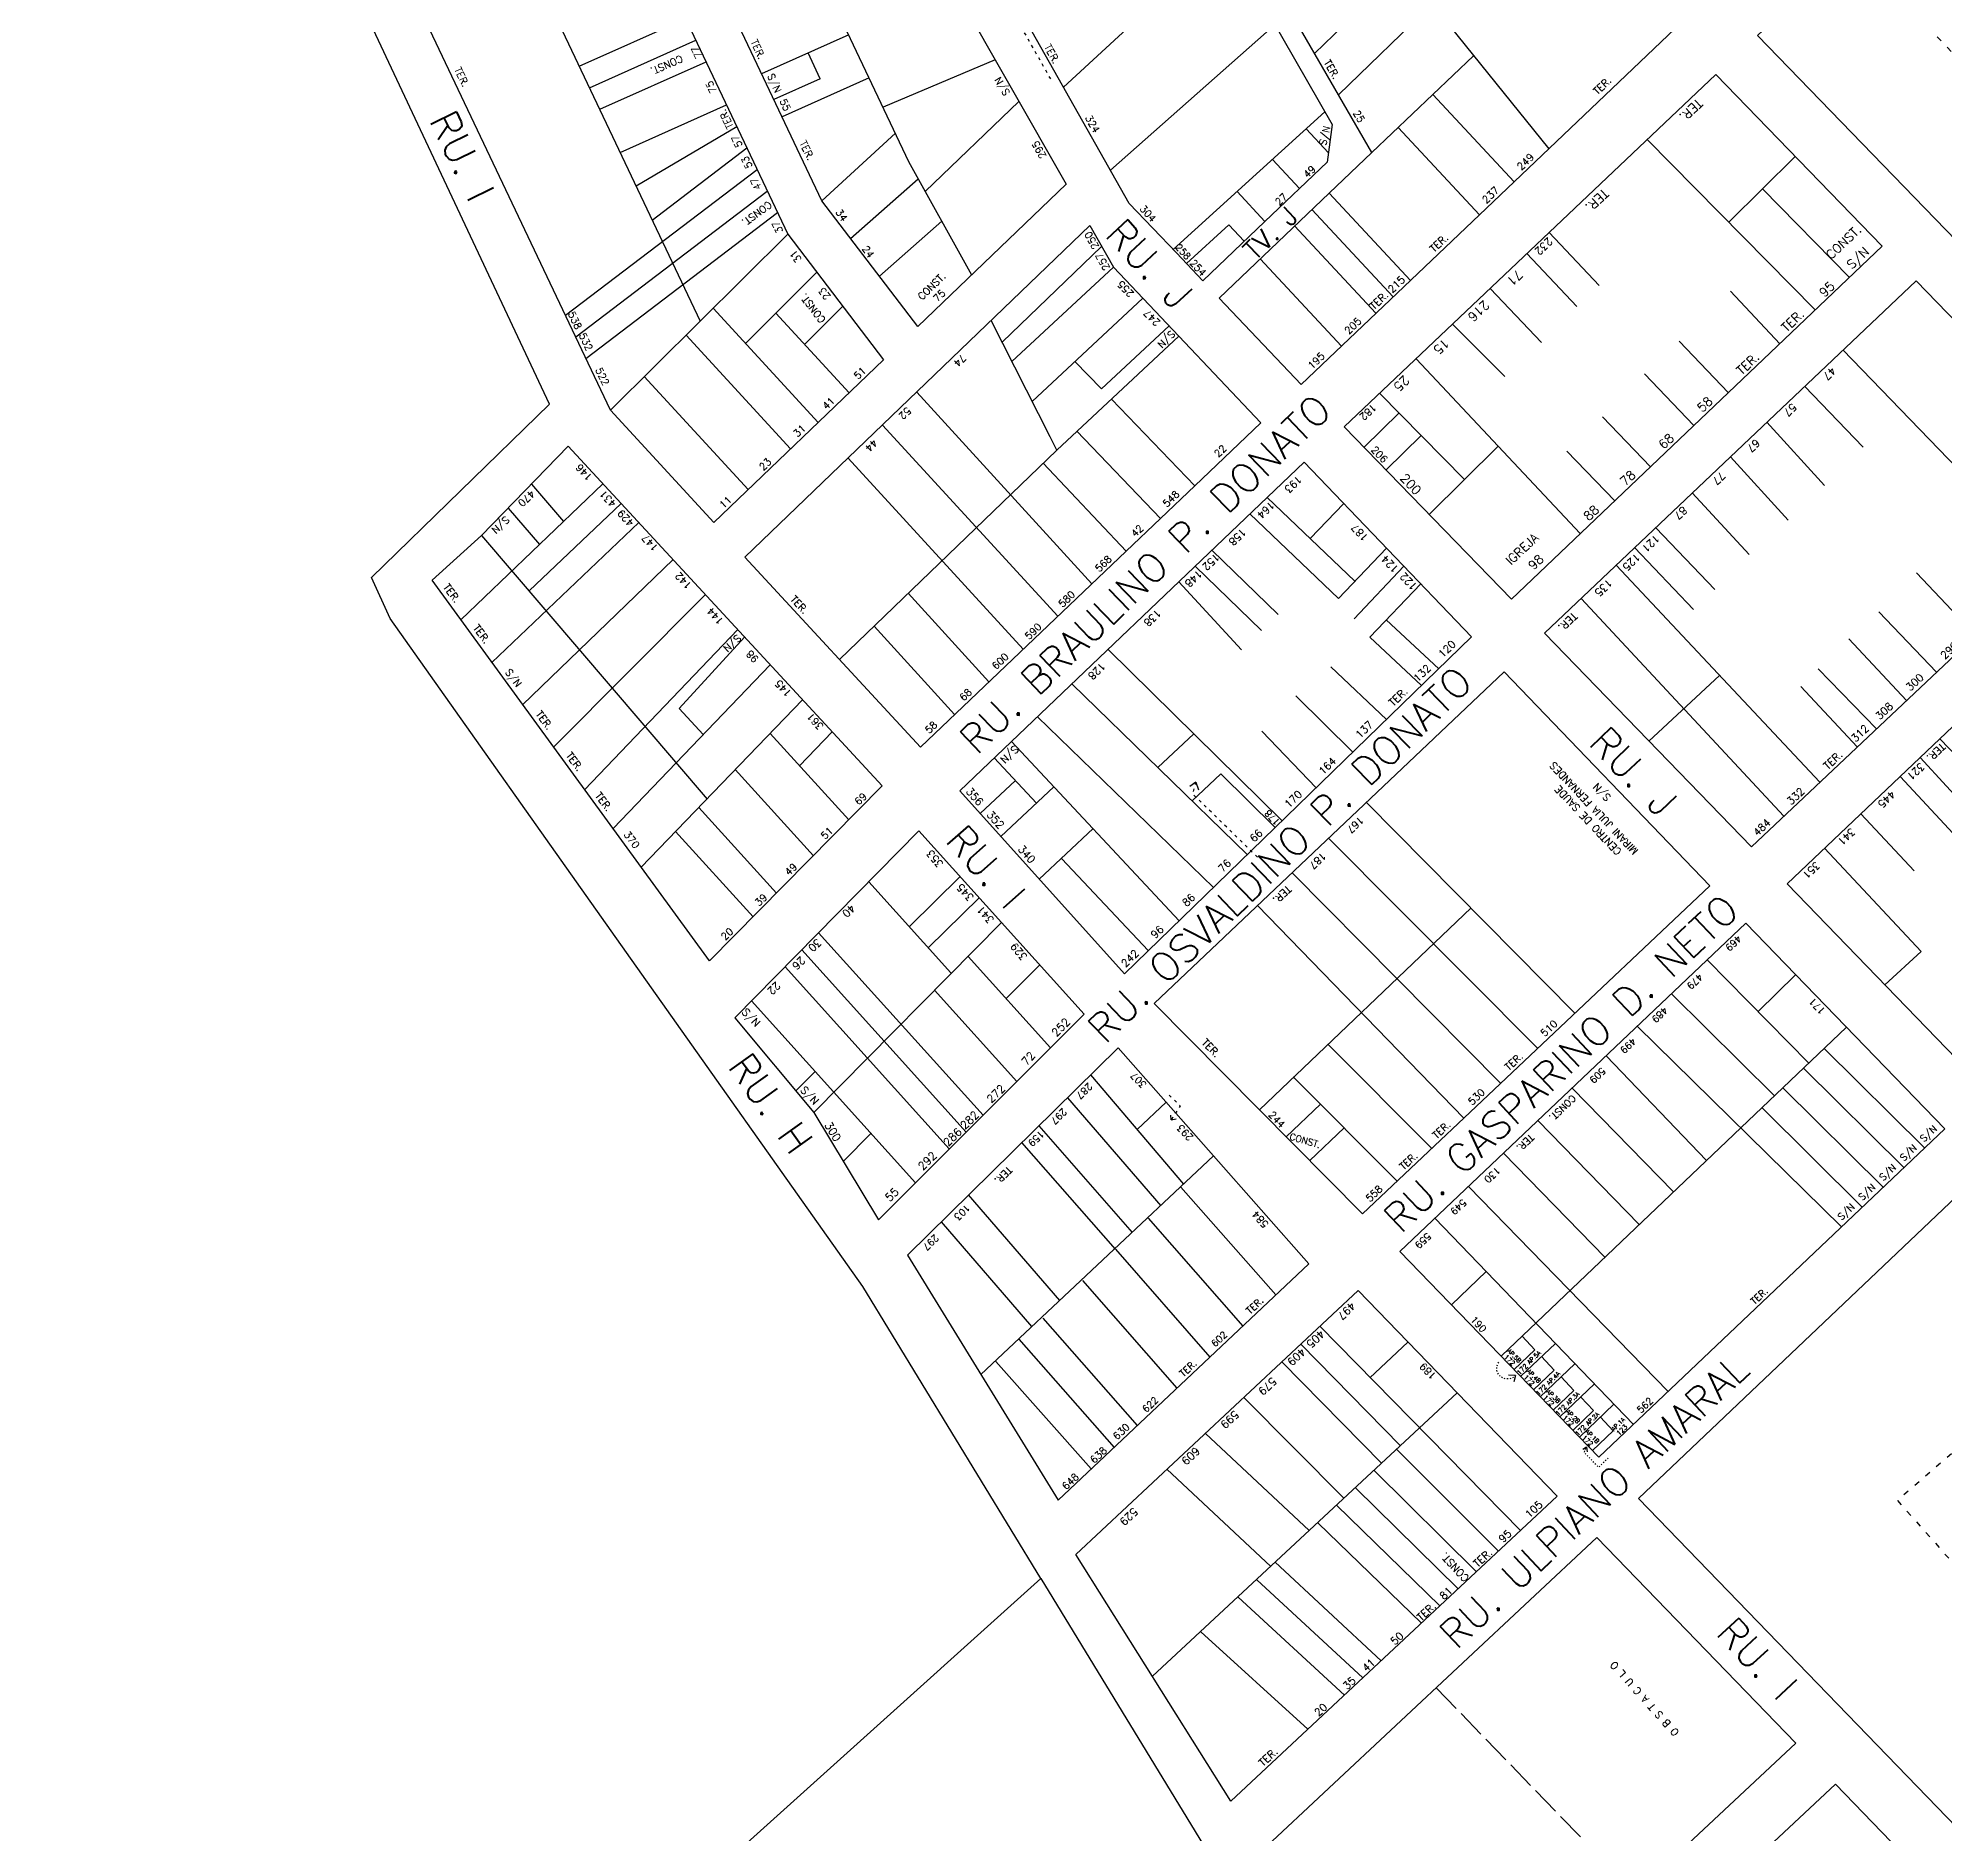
# Model space of a CAD drawing. Extents: x 714896 to 749292, y 8417558 to 8447149.
# Drawn here: x 741279.3 to 741679.3, y 8428490.9 to 8428867.6 of the extents above; entities that cross this region are included whole.
import ezdxf

# ---------------------------------------------------------------- set-up
doc = ezdxf.new("R2010")
doc.units = 0
doc.header["$MEASUREMENT"] = 0
doc.linetypes.add('ACAD_ISO02W100', pattern=[15, 12, -3])
doc.linetypes.add('ACAD_ISO03W100', pattern=[30, 12, -18])
for name, color, linetype in [('LOTE', 7, 'CONTINUOUS'), ('NUM-PORTA', 7, 'CONTINUOUS'), ('QUADRA', 6, 'CONTINUOUS'), ('TEXTO', 7, 'CONTINUOUS'), ('TEXTODERUA', 3, 'CONTINUOUS')]:
    doc.layers.add(name, color=color, linetype=linetype)
doc.styles.add('ROMANS', font='ROMANS.SHX', dxfattribs={"height": 1.5})

msp = doc.modelspace()

# ---------------------------------------------------------------- linework, layer by layer
at = {"layer": 'LOTE', "color": 7}
for p, q in [((741362.27, 8428925.87), (741418.07, 8428808.3)), ((741494.27, 8428857.34), (741528.2, 8428888.66)), ((741565.41, 8428882.33), (741546.88, 8428864.41)), ((741571.52, 8428874.75), (741551.88, 8428855.75)), ((741392.71, 8428861.74), (741415.02, 8428871.71)), ((741504.11, 8428839.93), (741538.6, 8428870.46)), ((741394.85, 8428857.22), (741417.16, 8428867.19)), ((741449.22, 8428868.33), (741430.96, 8428860.17)), ((741397, 8428852.71), (741419.31, 8428862.67)), ((741479.92, 8428863.06), (741456.42, 8428853.13)), ((741443.24, 8428859.08), (741433.53, 8428854.75)), ((741453.5, 8428859.29), (741435.24, 8428851.13)), ((741401.28, 8428843.67), (741423.59, 8428853.64)), ((741484.88, 8428854.38), (741465.28, 8428835.5)), ((741517.26, 8428823.31), (741549.07, 8428852.19)), ((741616.63, 8428846.35, 580.62), (741651.88, 8428810.65, 572.01)), ((741633.81, 8428829.12, 560.75), (741647.66, 8428842.84, 542.95)), ((741449.61, 8428825.64), (741463.81, 8428838.15)), ((741640.78, 8428836.04, 554.78), (741659.03, 8428817.45, 572.03)), ((741455.65, 8428817.72), (741468.74, 8428829.25)), ((741520.01, 8428820.41), (741528.92, 8428828.5)), ((741606.55, 8428815.75, 566.75), (741596.08, 8428826.88, 580.62)), ((741502.22, 8428823.97), (741481.39, 8428803.87)), ((741601.91, 8428811.36, 566.73), (741591.43, 8428822.48, 580.62)), ((741427.58, 8428803.62), (741442.5, 8428818.58)), ((741504.7, 8428819.63), (741483.44, 8428799.82)), ((741594.47, 8428803.83, 566.03), (741583.69, 8428815.15, 580.62)), ((741634.07, 8428814.59, 563.21), (741644.41, 8428803.54, 571.98)), ((741442.8, 8428787.06), (741420.78, 8428810.99)), ((741449.29, 8428793.29), (741433.93, 8428809.99)), ((741439.97, 8428803.42), (741447.96, 8428811.42)), ((741510.89, 8428813.1), (741487.66, 8428791.46)), ((741437.02, 8428781.52), (741415.1, 8428805.35)), ((741516.39, 8428807.29), (741502.21, 8428794.08)), ((741586.8, 8428796.7, 564.72), (741575.79, 8428807.66, 580.62)), ((741518.45, 8428805.11), (741492.83, 8428781.25)), ((741623.36, 8428804.12, 564.47), (741633.66, 8428793.28, 571.88)), ((741657.62, 8428802.27, 569.28), (741701.17, 8428757.19, 561.22)), ((741502.21, 8428794.08, 541.01), (741496.66, 8428799.84, 541.06)), ((741568.16, 8428800.42, 580.62), (741602.58, 8428763.74, 571.28)), ((741616.1, 8428797.24, 564.46), (741626.4, 8428786.41, 571.87)), ((741428.15, 8428773.01), (741406.36, 8428796.68)), ((741500.2, 8428753.21, 540.82), (741463.52, 8428793.42)), ((741661.92, 8428781.88, 557.98), (741649.62, 8428794.66, 569.35)), ((741521.77, 8428773.75, 540.82), (741504.29, 8428791.92, 540.99)), ((741578.3, 8428775.09, 553.7), (741560.52, 8428793.18, 580.62)), ((741493.05, 8428746.4), (741456.3, 8428786.49)), ((741514.58, 8428766.9, 540.82), (741497.06, 8428785.22, 540.99)), ((741557.29, 8428781.86), (741564.6, 8428789.09, 10.98)), ((741607.27, 8428788.23, 563.85), (741617.33, 8428777.77, 571.76)), ((741653.84, 8428773.84, 558.48), (741641.72, 8428787.14, 569.39)), ((741492.83, 8428781.25), (741447.28, 8428737.33)), ((741561.9, 8428777.1, 537.53), (741569.21, 8428784.33, 548.51)), ((741570.95, 8428767.76, 537.53), (741585.47, 8428782.13, 559.34)), ((741485.81, 8428739.51, 540.82), (741449.09, 8428779.57)), ((741507.39, 8428760.06, 540.82), (741489.98, 8428778.52, 540.99)), ((741599.79, 8428781.06, 563.36), (741609.85, 8428770.6, 571.27)), ((741646.22, 8428766.56, 558.47), (741634.07, 8428779.87, 569.41)), ((741397.66, 8428774.21), (741367.9, 8428745.63)), ((741401.51, 8428770.05), (741382.21, 8428751.71)), ((741555.36, 8428753.76, 540.82), (741536.94, 8428771.31, 541.51)), ((741553.01, 8428770.07), (741545.95, 8428762.72, 0.64)), ((741638.02, 8428759.37, 558.13), (741626.07, 8428772.26, 569.42)), ((741405.18, 8428766.07), (741374.37, 8428736.74)), ((741551.9, 8428750.15, 540.81), (741533.34, 8428767.85, 541.51)), ((741630.81, 8428751.99, 557), (741618.42, 8428764.98, 569.43)), ((741412.38, 8428758.28), (741380.85, 8428727.85)), ((741539.25, 8428746.77, 541.06), (741525.38, 8428760.28, 541.51)), ((741562, 8428760.68, 539.89), (741551.9, 8428750.15, 540.81)), ((741626.34, 8428747.81, 556.01), (741613.95, 8428760.8, 569.35)), ((741531.55, 8428739.34, 541.17), (741518.42, 8428753.6, 541.52)), ((741535.74, 8428743.43, 541.06), (741521.87, 8428756.94, 541.52)), ((741555.16, 8428745.89, 540.84), (741565.63, 8428756.88, 539.89)), ((741610.16, 8428757.12, 569.44), (741652.83, 8428711.63, 561.15)), ((741673.12, 8428755.49, 556.17), (741685.49, 8428742.42, 561.21)), ((741419.16, 8428750.94), (741387.34, 8428718.93)), ((741478.62, 8428732.66, 540.82), (741461.69, 8428751.23, 16.18)), ((741558.47, 8428742.03, 540.89), (741569.15, 8428753.21, 539.89)), ((741602.8, 8428750.11, 569.47), (741645.26, 8428704.49, 561.06)), ((741572.93, 8428735.39, 541.47), (741561.92, 8428745.64, 540.88)), ((741665.2, 8428747.32, 556.21), (741677.31, 8428734.7, 561.21)), ((741425.95, 8428743.6), (741393.82, 8428710.04)), ((741427.38, 8428742.05), (741413.7, 8428727.08)), ((741471.43, 8428725.81, 540.82), (741454.53, 8428744.31, 540.77)), ((741569.34, 8428731.91, 541.47), (741558.47, 8428742.03, 540.89)), ((741658.9, 8428741.66, 555.91), (741670.97, 8428728.72, 561.2)), ((741503.58, 8428739.44, 541.52), (741540.09, 8428703.52, 541.47)), ((741432.74, 8428736.25), (741399.82, 8428701.9)), ((741550.28, 8428735.81, 541.06), (741561.94, 8428724.73, 541.47)), ((741617.01, 8428720.25, 538.38), (741631.82, 8428734, 552.4)), ((741652.49, 8428735.41, 555.3), (741664.72, 8428722.83, 561.19)), ((741496.03, 8428732.23, 541.52), (741532.79, 8428696.44, 541.47)), ((741542.93, 8428729.71, 541.16), (741554.92, 8428717.91, 541.47)), ((741648.87, 8428731.65, 554.76), (741660.67, 8428719.01, 561.18)), ((741413.7, 8428727.08), (741418.69, 8428721.59)), ((741488.78, 8428725.34, 541.52), (741525.67, 8428689.52, 541.47)), ((741432.73, 8428721.85), (741449.21, 8428703.71)), ((741445.77, 8428722.15), (741438.92, 8428715.04)), ((741514.06, 8428714.67, 541.21), (741521.58, 8428721.74, 541.09)), ((741535.84, 8428722.34, 541.23), (741547.24, 8428710.46, 541.47)), ((741483.36, 8428720.14), (741518.49, 8428682.55, 541.47)), ((741678.02, 8428720.73, 1103.96), (741699.09, 8428698.76, 815.57)), ((741425.39, 8428714.24), (741441.8, 8428696.2)), ((741479.74, 8428716.69), (741488.6, 8428707.21, 136.51)), ((741521.23, 8428707.69, 541.2), (741527.25, 8428713.35, 541.11)), ((741527.25, 8428713.35, 541.49), (741538.66, 8428702.13, 541.47)), ((741684.94, 8428704.78, 1091.62), (741673.87, 8428716.79, 1103.96)), ((741476.79, 8428705.03, 541.57), (741484.16, 8428711.96, 541.47)), ((741481.14, 8428700.2, 541.57), (741492.24, 8428710.64, 541.41)), ((741680.81, 8428700.85, 1091.24), (741669.7, 8428712.83, 1103.96)), ((741417.76, 8428706.33), (741434.09, 8428688.37)), ((741557.75, 8428707.38), (741601.49, 8428663.16)), ((741412.92, 8428701.3), (741429.18, 8428683.39)), ((741489.17, 8428691.29, 541.57), (741500.44, 8428701.87, 541.41)), ((741672.59, 8428693.02, 1089.83), (741661.41, 8428704.96, 1103.96)), ((741549.81, 8428699.85), (741593.7, 8428655.8)), ((741653.83, 8428697.76, 1103.96), (741674.06, 8428676.09, 1084.5)), ((741493.91, 8428695.54, 541.41), (741512.03, 8428676.29, 541.47)), ((741470.61, 8428671.64), (741453.41, 8428690.7)), ((741461.94, 8428681.38, 538.95), (741472.56, 8428691.85, 538.06)), ((741542.18, 8428692.61, 529.72), (741585.92, 8428648.44)), ((741465.96, 8428676.92, 538.95), (741476.58, 8428687.39, 538.06)), ((741441.89, 8428642.36, 63.21), (741481.25, 8428682.18, 538.05)), ((741477.38, 8428641.77), (741442.88, 8428680.02)), ((741473.84, 8428638.24), (741439.37, 8428676.46)), ((741491.52, 8428655.92), (741474.23, 8428675.08)), ((741482.2, 8428666.25, 538.2), (741489.32, 8428673.3, 538.05)), ((741650.5, 8428652.72, 1064.59), (741629.24, 8428674.38, 1053.79)), ((741674.06, 8428676.09, 1084.5), (741666.49, 8428669.15, 1079.4)), ((741470.31, 8428634.7), (741435.86, 8428672.9)), ((741639.91, 8428663.56, 1063.54), (741647.76, 8428671.25, 1072.12)), ((741463.24, 8428627.63), (741428.84, 8428665.78)), ((741484.45, 8428648.85), (741467.2, 8428667.97)), ((741643.32, 8428645.87, 1060.9), (741621.74, 8428667.26, 1053.78)), ((741658.4, 8428660.25, 1072.12), (741586.11, 8428591.33, 1077.73)), ((741549.66, 8428656.7), (741571.51, 8428634.83)), ((741629.09, 8428632.31, 1065.22), (741608, 8428654.22, 1053.77)), ((741674.79, 8428634.92, 535.58), (741653.73, 8428655.8, 528.63)), ((741438.14, 8428646.86), (741442.2, 8428650.96, 48.97)), ((741519.51, 8428627.34, 544.58), (741499.96, 8428650.24, 554.21)), ((741542.39, 8428649.83), (741564.24, 8428627.96)), ((741670.44, 8428630.79, 535.58), (741649.38, 8428651.66, 528.63)), ((741514.75, 8428622.81, 545.45), (741495.19, 8428645.46, 554.21)), ((741622.15, 8428625.69, 1065.19), (741600.89, 8428647.47, 1053.77)), ((741666.08, 8428626.66, 535.58), (741645.04, 8428647.52, 528.63)), ((741509.72, 8428638.81, 542.19), (741515.77, 8428644.5, 541.92)), ((741661.73, 8428622.52, 535.58), (741640.7, 8428643.38, 528.63)), ((741448.07, 8428632.1), (741453.9, 8428637.99, 70.24)), ((741489.06, 8428639.57, 554.26), (741508.66, 8428617.22, 552.54)), ((741614.98, 8428618.86, 1065.9), (741593.69, 8428640.64, 1053.77)), ((741476.94, 8428587.38, 544.03), (741525.7, 8428633.25, 541.92)), ((741505.14, 8428613.66, 546.21), (741485.5, 8428636.06, 554.26)), ((741586.51, 8428633.82, 1053.76), (741607.79, 8428611.98, 1062.21)), ((741518.84, 8428626.7, 544.74), (741538.75, 8428604.1, 544.02)), ((741579.15, 8428626.84, 1053.76), (741621, 8428583.84, 535.58)), ((741493.46, 8428602.92, -8.56), (741474.34, 8428625.06)), ((741487.64, 8428597.45, -8.5), (741468.64, 8428619.44)), ((741512.02, 8428620.2, 545.76), (741531.84, 8428597.58, 544.02)), ((741613.75, 8428576.96, 535.58), (741572.12, 8428620.16, 1053.76)), ((741505.14, 8428613.66, 546.21), (741524.93, 8428591.06, 544.02)), ((741498.23, 8428607.11, 546.36), (741518.01, 8428584.55, 544.02)), ((741582.89, 8428608.98, 1072.51), (741575.6, 8428602.03, 1077.73)), ((741489.91, 8428599.25, 546.19), (741509.72, 8428576.73, 544.02)), ((741548.02, 8428597.53, 535.52), (741590.05, 8428554.69, 535.52)), ((741484.87, 8428594.84, 546.21), (741504.85, 8428572.12, 544.02)), ((741544.02, 8428593.79, 535.52), (741564.91, 8428572.43, 535.52)), ((741566.47, 8428594.2, 1082.07), (741558.48, 8428586.7, 1099.38)), ((741480.09, 8428590.17, 545.04), (741500.04, 8428567.6, 544.02)), ((741540.02, 8428590.05, 535.52), (741560.97, 8428568.76, 535.52)), ((741576.78, 8428583.54, 1082.08), (741512.89, 8428524.15, 1060.98)), ((741532.03, 8428582.57, 535.52), (741553.1, 8428561.44, 535.52)), ((741524.02, 8428575.02, 1131.14), (741545.75, 8428554.68, 1099.41)), ((741564.12, 8428571.7, 535.52), (741585.44, 8428550.37, 535.52)), ((741515.93, 8428567.56, 1131.14), (741537.73, 8428547.15, 1099.31)), ((741559.39, 8428567.31, 535.52), (741580.83, 8428546.06, 535.52)), ((741555.45, 8428563.64, 535.52), (741576.99, 8428542.47, 535.52)), ((741551.52, 8428559.98, 535.52), (741573.15, 8428538.88, 535.52)), ((741547.59, 8428556.33, 535.52), (741569.31, 8428535.28, 535.52)), ((741538.66, 8428548.06, 530.17), (741560.86, 8428527.38, 535.52)), ((741534.76, 8428544.39, 530.18), (741557.02, 8428523.79, 535.52)), ((741530.84, 8428540.75, 530.19), (741553.18, 8428520.19, 535.52)), ((741523.02, 8428533.46, 528.72), (741545.49, 8428513.01, 535.52))]:
    msp.add_line(p, q, dxfattribs=at)
at = {"layer": 'LOTE', "color": 7, "linetype": 'ACAD_ISO02W100', "ltscale": 0.5}
msp.add_line((741572.38, 8428521.72, 534.78), (741614.09, 8428478.58, 534.78), dxfattribs=at)
at = {"layer": 'LOTE', "color": 3, "linetype": 'ACAD_ISO03W100', "ltscale": 0.05}
msp.add_lwpolyline([(741491.56, 8428859.08), (741439.66, 8428950.9)], dxfattribs=at)
at = {"layer": 'LOTE', "color": 7}
for points in [[(741475.01, 8428817.96), (741461.84, 8428841.71), (741411.52, 8428947.87)], [(741519.69, 8428939.03), (741595.99, 8428844.4)], [(741443.24, 8428859.08), (741440.74, 8428864.54)], [(741558.88, 8428843.62), (741580.22, 8428863.95)], [(741588.75, 8428837.51), (741571.69, 8428855.82)], [(741404.63, 8428836.63), (741425.73, 8428849.12)], [(741459.01, 8428847.68), (741443.57, 8428833.55)], [(741549.78, 8428843.58), (741545.11, 8428848.6)], [(741581.5, 8428830.61), (741564.44, 8428848.92)], [(741408.01, 8428829.49), (741427.87, 8428844.6)], [(741543.72, 8428836.08), (741538.04, 8428842.18)], [(741389.83, 8428809.51), (741430.01, 8428840.08)], [(741391.97, 8428804.99), (741432.15, 8428835.56)], [(741536.48, 8428829.19), (741530.64, 8428835.46)], [(741567.01, 8428816.83), (741549.95, 8428835.15)], [(741394.12, 8428800.48), (741434.3, 8428831.05)], [(741563.39, 8428813.39), (741546.33, 8428831.7)], [(741436.44, 8428826.53), (741399.26, 8428789.63)], [(741532.13, 8428825.05), (741528.92, 8428828.5)], [(741559.77, 8428809.94), (741542.71, 8428828.25)], [(741552.52, 8428803.04), (741535.46, 8428821.35)], [(741491.42, 8428784.03), (741479.11, 8428808.39)], [(741492.83, 8428781.25), (741491.42, 8428784.03)], [(741382.69, 8428774.12), (741389.4, 8428766.28)], [(741377.81, 8428769.1), (741384.36, 8428761.44)], [(741372.24, 8428763.36), (741419.52, 8428708.07)], [(741439.53, 8428728.91), (741405.71, 8428693.82)]]:
    msp.add_lwpolyline(points, dxfattribs=at)
at = {"layer": 'LOTE', "color": 7, "linetype": 'ACAD_ISO03W100', "ltscale": 0.1, "elevation": 549.51}
msp.add_lwpolyline([(741700.81, 8428843.19), (741722.71, 8428863.69), (741695.24, 8428892.77), (741673.34, 8428872.27)], close=True, dxfattribs=at)
at = {"layer": 'LOTE', "color": 7, "linetype": 'CONTINUOUS', "flags": 128}
for points in [[(741522.03, 8428711.6), (741520.74, 8428710.7)], [(741522.03, 8428711.6), (741522.54, 8428709.99)]]:
    msp.add_lwpolyline(points, dxfattribs=at)
at = {"layer": 'LOTE', "color": 7, "linetype": 'ACAD_ISO03W100', "ltscale": 0.05, "flags": 128}
msp.add_lwpolyline([(741534.91, 8428695.88), (741521.36, 8428709.1), (741522.03, 8428711.6)], dxfattribs=at)
at = {"layer": 'LOTE', "color": 7, "linetype": 'CONTINUOUS', "flags": 128}
for points, elevation in [([(741578.2, 8428641.15), (741534.92, 8428685.73)], 529.72), ([(741614.54, 8428660.43), (741657.38, 8428618.39)], 535.58)]:
    msp.add_lwpolyline(points, dxfattribs=dict(at, elevation=elevation))
at = {"layer": 'LOTE', "color": 7, "flags": 128}
for points in [[(741579.75, 8428685.24), (741535.32, 8428642.94)], [(741548.15, 8428644.11), (741540.95, 8428637.25)], [(741553.07, 8428639.14), (741545.88, 8428632.28)], [(741589.05, 8428587.23), (741587.56, 8428587.28)], [(741589.05, 8428587.23), (741588.7, 8428585.87)]]:
    msp.add_lwpolyline(points, dxfattribs=at)
at = {"layer": 'LOTE', "color": 3, "linetype": 'ACAD_ISO03W100', "ltscale": 0.05, "flags": 128}
msp.add_lwpolyline([(741516.43, 8428646.02), (741518.69, 8428643.77), (741516.83, 8428640.84)], dxfattribs=at)
at = {"layer": 'LOTE', "color": 3, "flags": 128}
for points in [[(741516.83, 8428640.84), (741516.73, 8428641.81)], [(741516.83, 8428640.84), (741517.9, 8428641.02)]]:
    msp.add_lwpolyline(points, dxfattribs=at)
at = {"layer": 'LOTE', "color": 7, "flags": 128}
for points, elevation in [([(741590.15, 8428587.03), (741597.39, 8428593.93)], 1077.73), ([(741593.07, 8428592.58), (741590.42, 8428595.43)], 1077.73), ([(741588.73, 8428588.44), (741593.07, 8428592.58)], 1077.73), ([(741594.22, 8428582.76), (741601.46, 8428589.66)], 1077.73), ([(741597.15, 8428588.31), (741594.49, 8428591.16)], 1077.73), ([(741592.8, 8428584.17), (741597.15, 8428588.31)], 1077.73), ([(741598.33, 8428578.52), (741605.57, 8428585.43)], 1077.73), ([(741601.25, 8428584.07), (741598.6, 8428586.93)], 1077.73), ([(741596.91, 8428579.93), (741601.25, 8428584.07)], 1077.73), ([(741605.35, 8428579.83), (741602.7, 8428582.69)], 1077.73), ([(741601.01, 8428575.69), (741605.35, 8428579.83)], 1077.73), ([(741602.43, 8428574.28), (741609.67, 8428581.18)], 1077.73), ([(741609.48, 8428575.61), (741606.83, 8428578.47)], 535.58), ([(741605.14, 8428571.47), (741609.48, 8428575.61)], 535.58), ([(741603.88, 8428572.15), (741603.13, 8428571.71)], 535.58), ([(741603.88, 8428572.15), (741604.05, 8428571.23)], 535.58)]:
    msp.add_lwpolyline(points, dxfattribs=dict(at, elevation=elevation))
at = {"layer": 'LOTE', "color": 7, "linetype": 'ACAD_ISO03W100', "ltscale": 0.02, "flags": 128}
msp.add_lwpolyline([(741589.05, 8428587.23), (741588.5, 8428586.78), (741587.81, 8428586.51), (741587.12, 8428586.47), (741586.52, 8428586.61), (741585.97, 8428586.92), (741585.59, 8428587.28), (741585.32, 8428587.68), (741585.1, 8428588.38), (741585.1, 8428589.1), (741585.28, 8428589.67), (741585.63, 8428590.21)], dxfattribs=at)
at = {"layer": 'LOTE', "color": 7, "linetype": 'ACAD_ISO03W100', "ltscale": 0.1}
msp.add_lwpolyline([(741694.04, 8428582.58), (741669.09, 8428560.98), (741698.99, 8428527.35), (741723.94, 8428548.95)], close=True, dxfattribs=at)
at = {"layer": 'LOTE', "color": 7, "linetype": 'ACAD_ISO03W100', "ltscale": 0.02, "elevation": 535.58, "flags": 128}
msp.add_lwpolyline([(741608.46, 8428569.87), (741606.45, 8428567.96), (741603.43, 8428571.08), (741603.88, 8428572.15)], dxfattribs=at)
at = {"layer": 'QUADRA'}
for points in [[(741350.38, 8429132.29), (741373.19, 8429090.39), (741407.55, 8429027.26), (741441.78, 8428964.36), (741439.78, 8428956.36), (741434.05, 8428947.19), (741460.19, 8428897.66), (741494.79, 8428837), (741494.79, 8428837), (741494.79, 8428837), (741463.72, 8428807.14), (741443.57, 8428833.55), (741393.26, 8428939.71), (741411.52, 8428947.87), (741407.24, 8428956.9), (741388.98, 8428948.75), (741367.56, 8428993.93), (741358.95, 8428990.08), (741380.36, 8428944.9), (741335.16, 8428924.71), (741272.87, 8429056.14)], [(741349.17, 8428754.56), (741349.17, 8428754.56), (741386.45, 8428790.9), (741338.48, 8428893.09), (741263.77, 8429052.23)]]:
    msp.add_lwpolyline(points, dxfattribs=at)
at = {"layer": 'QUADRA', "color": 6}
for points in [[(741842.76, 8428890.8), (741725.33, 8428779.89), (741639.74, 8428868.19), (741760.88, 8428981.65), (741842.76, 8428890.8)], [(741553.11, 8428786.16), (741631.04, 8428860.01), (741665.93, 8428824.02), (741588.19, 8428749.98), (741553.11, 8428786.16)], [(741595.12, 8428742.83), (741673.02, 8428816.71), (741716.61, 8428771.74), (741638.52, 8428698.05), (741595.12, 8428742.83)], [(741472.51, 8428709.78), (741544.71, 8428778.74), (741579.81, 8428742.07), (741507.05, 8428671.45), (741472.51, 8428709.78)], [(741513.26, 8428665.19), (741586.63, 8428734.77), (741629.79, 8428689.91), (741556.97, 8428621.09), (741513.26, 8428665.19)], [(741698.27, 8428475.16), (741614.84, 8428561.44), (741771.72, 8428710.42), (741857.98, 8428613.38), (741698.27, 8428475.16)], [(741493.12, 8428561.09), (741545.69, 8428610.59), (741505.68, 8428655.94), (741461.52, 8428612.43), (741493.12, 8428561.09)]]:
    msp.add_lwpolyline(points, close=True, dxfattribs=at)
at = {"layer": 'QUADRA'}
for points in [[(741622.45, 8428869.6), (741581.5, 8428830.61), (741544.05, 8428794.97), (741526.88, 8428813.14), (741549.95, 8428835.15), (741558.88, 8428843.62), (741509.27, 8428929.53), (741519.69, 8428939.03), (741532.45, 8428958.17), (741622.45, 8428869.6)], [(741456.51, 8428800.21), (741420.93, 8428766.08), (741399.26, 8428789.63), (741339.45, 8428915.67), (741384.62, 8428935.85), (741436.44, 8428826.53), (741456.51, 8428800.21)], [(741472.78, 8428895.36), (741506.2, 8428926.97), (741550.6, 8428849.53), (741549.51, 8428841.6), (741536.48, 8428829.19), (741523.45, 8428816.77), (741517.96, 8428822.58), (741508.05, 8428832.97), (741508.05, 8428832.97)], [(741499.74, 8428828.32), (741504.7, 8428819.63), (741518.45, 8428805.11), (741535.64, 8428786.96), (741521.77, 8428773.75), (741507.39, 8428760.06), (741464.24, 8428718.97), (741464.24, 8428718.97), (741427.45, 8428758.79), (741499.74, 8428828.32)], [(741456.23, 8428710.84), (741420.05, 8428674.13), (741361.9, 8428753.97), (741372.24, 8428763.36), (741390.41, 8428782.06), (741456.23, 8428710.84)]]:
    msp.add_lwpolyline(points, close=True, dxfattribs=at)
at = {"layer": 'QUADRA', "color": 6}
for points, elevation in [([(741723.86, 8428764.26), (741763.74, 8428719.39), (741687.72, 8428647.2), (741646.01, 8428690.33), (741723.86, 8428764.26)], 535.58), ([(741679.01, 8428638.93), (741606.5, 8428570.07), (741564.79, 8428613.21), (741637.3, 8428682.07), (741679.01, 8428638.93)], 535.58), ([(741529.36, 8428497.92), (741496.87, 8428549.68), (741556.02, 8428605.01), (741597.73, 8428561.87), (741529.36, 8428497.92)], 535.52), ([(741568.36, 8428435.8), (741535.86, 8428487.56), (741606.07, 8428553.24), (741647.79, 8428510.1), (741568.36, 8428435.8)], 534.78)]:
    msp.add_lwpolyline(points, close=True, dxfattribs=dict(at, elevation=elevation))
at = {"layer": 'QUADRA', "elevation": 540.75}
msp.add_lwpolyline([(741489.52, 8428544.64), (741452.21, 8428605.84), (741353.04, 8428745.92), (741349.17, 8428754.56)], dxfattribs=at)
at = {"layer": 'QUADRA', "color": 6, "linetype": 'CONTINUOUS'}
msp.add_lwpolyline([(741441.88, 8428642.38), (741455.46, 8428619.85), (741455.46, 8428619.85), (741498.58, 8428662.99), (741463.95, 8428701.4), (741425.33, 8428662.22), (741441.88, 8428642.38)], close=True, dxfattribs=at)
at = {"layer": 'QUADRA', "color": 6, "linetype": 'CONTINUOUS', "elevation": 540.75}
msp.add_lwpolyline([(741588.57, 8428382.19), (741559.04, 8428355.21), (741526.55, 8428325.54), (741470.45, 8428274.31), (741445.75, 8428253.4), (741418.29, 8428229.56), (741396.78, 8428210.89), (741318.21, 8428161.48), (741321.01, 8428274.26), (741239.92, 8428270.18), (741256.44, 8428298.25), (741298.44, 8428372.61), (741406.21, 8428469.61), (741489.52, 8428544.64), (741567.75, 8428416.34), (741588.57, 8428382.19)], close=True, dxfattribs=at)
at = {"layer": 'QUADRA', "linetype": 'CONTINUOUS', "elevation": 535.58}
msp.add_lwpolyline([(741689.18, 8428467.29), (741598.08, 8428388.44), (741574.85, 8428425.45), (741656.13, 8428501.48), (741689.18, 8428467.29)], close=True, dxfattribs=at)

# ---------------------------------------------------------------- texts
at = {"layer": 'NUM-PORTA', "style": 'ROMANS'}
for s, height, rotation, p in [('77', 1.5, 115.3862, (741418.57, 8428863.78, 272.47)), ('75', 1.5, 115.3862, (741421.6, 8428856.53, 272.47)), ('S/N', 1.499, 294.6463, (741432.1, 8428859.77)), ('55', 1.499, 294.6463, (741434.68, 8428854.49)), ('57', 1.5, 115.3862, (741427, 8428845.14, 272.47)), ('53', 1.5, 115.3862, (741429.09, 8428840.73, 272.47)), ('249', 1.535, 43.6979, (741590.21, 8428839.81)), ('47', 1.5, 115.3862, (741430.98, 8428836.19, 272.47)), ('237', 1.535, 43.6979, (741582.89, 8428832.84)), ('34', 1.499, 304.8658, (741446.36, 8428831.14)), ('37', 1.5, 115.3862, (741435.5, 8428827.14, 272.47)), ('31', 1.5, 127.6117, (741439.45, 8428821.28, 272.47)), ('24', 1.499, 304.8658, (741451.94, 8428823.47)), ('215', 1.535, 43.6979, (741563.16, 8428814.08)), ('23', 1.5, 127.6117, (741445.52, 8428813.48, 272.47)), ('75', 1.499, 44.1242, (741467.82, 8428812.21)), ('538', 1.5, 295.5834, (741390.31, 8428809.88, 272.47)), ('532', 1.5, 295.5834, (741392.61, 8428805.39, 272.47)), ('205', 1.535, 43.6979, (741554.04, 8428805.4)), ('195', 1.535, 43.6979, (741546.34, 8428798.07)), ('522', 1.5, 295.5834, (741396.06, 8428798.11, 272.47)), ('51', 1.5, 43.4148, (741451.15, 8428795.96)), ('74', 1.499, 224.1242, (741472.93, 8428801.46)), ('41', 1.5, 43.4148, (741444.58, 8428789.62)), ('52', 1.499, 224.1242, (741461.4, 8428790.39)), ('31', 1.5, 43.4148, (741438.47, 8428783.86)), ('44', 1.499, 224.1242, (741454.37, 8428783.65)), ('23', 1.5, 43.4148, (741431.29, 8428776.87)), ('11', 1.5, 43.4148, (741422.95, 8428768.88)), ('S/N', 1.509, 307.0655, (741377.09, 8428734.67)), ('370', 1.509, 307.0655, (741401.95, 8428700.64)), ('103', 1.452, 223.8964, (741473.85, 8428623.22)), ('297', 1.452, 223.8964, (741467.27, 8428616.92)), ('105', 1.566, 43.139, (741591.93, 8428557.2, 535.52)), ('95', 1.568, 43.0618, (741586.39, 8428552.02, 535.52))]:
    msp.add_text(s, height=height, rotation=rotation, dxfattribs=at).set_placement(p)
at = {"layer": 'NUM-PORTA', "color": 7, "style": 'ROMANS'}
for s, height, rotation, p in [('S/N', 1.498, 121.3907, (741483.11, 8428856.17, -0.01)), ('324', 1.499, 300.0163, (741498.71, 8428850.95)), ('25', 1.5, 300.8136, (741554.89, 8428851.95)), ('295', 1.498, 118.9718, (741490.72, 8428842.91)), ('S/N', 1.499, 76.7069, (741549.26, 8428845.02)), ('49', 1.499, 42.5188, (741545.38, 8428838.22)), ('27', 1.499, 42.5188, (741539.44, 8428832.4)), ('304', 1.499, 312.4048, (741510.09, 8428831.77)), ('250', 1.498, 118.9718, (741501.76, 8428823.89)), ('232', 1.598, 223.4261, (741595.89, 8428825.97)), ('257', 1.498, 118.9718, (741504.05, 8428819.43)), ('258', 1.4, 312.5188, (741517.61, 8428823.69)), ('S/N', 1.889, 43.3362, (741659.55, 8428819.06)), ('254', 1.499, 312.5188, (741520.6, 8428820.4)), ('71', 1.919, 223.4305, (741589.43, 8428819.2)), ('255', 1.498, 134.6685, (741509.16, 8428814.18)), ('95', 1.889, 43.3362, (741653.79, 8428813.18)), ('247', 1.498, 134.7818, (741514.67, 8428808.13)), ('216', 1.92, 223.441, (741582.43, 8428812.81)), ('S/N', 1.498, 224.7818, (741516.74, 8428806.48)), ('15', 1.919, 223.446, (741574.02, 8428804.8)), ('47', 1.581, 223.4855, (741655.29, 8428798.82)), ('25', 1.919, 223.4526, (741565.67, 8428797.03)), ('182', 1.5, 223.4526, (741558.99, 8428791.07)), ('58', 1.89, 43.3479, (741628.19, 8428789.04)), ('57', 1.582, 223.5072, (741647.03, 8428791.2)), ('22', 1.493, 43.9869, (741526.71, 8428779.65)), ('206', 1.5, 313.4594, (741558.62, 8428781.22)), ('68', 1.89, 43.3479, (741620.09, 8428781.32)), ('67', 1.582, 223.5014, (741639.36, 8428783.68)), ('146', 1.509, 133.1068, (741395.59, 8428775.68)), ('193', 1.551, 224.0571, (741543.32, 8428776.01)), ('200', 1.914, 313.4594, (741564.69, 8428775.23)), ('78', 1.889, 43.3589, (741612.04, 8428773.58)), ('77', 1.582, 223.5042, (741632.08, 8428776.84)), ('470', 1.509, 223.1068, (741382.56, 8428773)), ('431', 1.506, 133.0053, (741400.6, 8428770.11)), ('548', 1.492, 44.0714, (741515.93, 8428769.17)), ('164', 1.547, 223.7681, (741537.59, 8428770.62)), ('88', 1.889, 43.3589, (741604.39, 8428766.3)), ('87', 1.583, 223.4752, (741624.1, 8428769.56)), ('S/N', 1.509, 223.1068, (741377.24, 8428767.53)), ('429', 1.506, 133.0053, (741404.32, 8428766.08)), ('42', 1.492, 44.0816, (741509.29, 8428762.89)), ('187', 1.567, 133.6233, (741558.31, 8428763.04)), ('147', 1.506, 133.0053, (741409.42, 8428760.9)), ('158', 1.547, 223.7681, (741531.64, 8428764.94)), ('121', 1.581, 223.4878, (741618.34, 8428763.64)), ('568', 1.491, 44.1283, (741501.75, 8428755.57)), ('152', 1.546, 223.7348, (741526.1, 8428759.71)), ('124', 1.567, 133.6233, (741564.64, 8428756.42)), ('98', 1.87, 43.502, (741592.79, 8428755.98)), ('125', 1.581, 223.4777, (741614.27, 8428759.73)), ('142', 1.505, 132.9682, (741416.41, 8428752.95)), ('148', 1.546, 223.7348, (741522.43, 8428756.21)), ('122', 1.567, 133.6514, (741568.53, 8428752.79)), ('135', 1.58, 223.4851, (741608.42, 8428754.36)), ('580', 1.491, 44.1587, (741494.06, 8428748.15)), ('144', 1.505, 132.9682, (741423.11, 8428745.52)), ('138', 1.546, 223.7348, (741513.81, 8428747.98)), ('S/N', 1.505, 222.9676, (741425.8, 8428742.72)), ('590', 1.491, 44.1587, (741487.03, 8428741.38)), ('98', 1.505, 132.9676, (741430.43, 8428737.53)), ('600', 1.491, 44.1068, (741480.13, 8428735.12)), ('120', 1.573, 44.2289, (741573.75, 8428737.58)), ('290', 1.578, 43.295, (741679.03, 8428737.3)), ('128', 1.546, 223.7348, (741502.14, 8428736.83)), ('132', 1.573, 44.2289, (741568.53, 8428732.51)), ('300', 1.577, 43.2948, (741671.79, 8428730.62)), ('145', 1.505, 132.9864, (741437.34, 8428730.36)), ('68', 1.491, 44.1087, (741473.33, 8428728.54)), ('361', 1.505, 132.9864, (741444.06, 8428723.42)), ('308', 1.577, 43.2953, (741665.4, 8428724.58)), ('58', 1.492, 43.8933, (741466.09, 8428721.69)), ('137', 1.574, 44.1522, (741556.38, 8428720.67)), ('312', 1.577, 43.2931, (741660.3, 8428719.91)), ('S/N', 1.546, 223.7348, (741483.94, 8428719.45)), ('164', 1.574, 44.1349, (741548.67, 8428713.04)), ('321', 1.565, 223.525, (741673.9, 8428715.83, 535.58)), ('356', 1.597, 312.0736, (741473.67, 8428709.58, -541.57)), ('170', 1.574, 44.1349, (741541.52, 8428706.1)), ('S/N', 1.548, 133.9117, (741609.16, 8428708.53)), ('332', 1.576, 43.2917, (741646.8, 8428706.71)), ('445', 1.564, 223.5295, (741667.76, 8428710, 535.58)), ('69', 1.5, 43.7054, (741451.32, 8428706.69)), ('352', 1.597, 312.0736, (741478.04, 8428704.73, -541.57)), ('178', 1.4, 134.1349, (741539.77, 8428703.37)), ('51', 1.5, 43.7054, (741444.24, 8428699.51)), ('66', 1.574, 44.1294, (741534.21, 8428698.91)), ('167', 1.517, 223.3901, (741556.34, 8428704.54)), ('484', 1.562, 43.4604, (741639.75, 8428700.19)), ('341', 1.53, 223.5202, (741659.34, 8428702.1, 535.58)), ('353', 1.556, 130.3104, (741469.17, 8428694.52)), ('340', 1.597, 312.0736, (741484.57, 8428697.49)), ('49', 1.5, 43.7054, (741436.69, 8428691.92)), ('76', 1.574, 44.1193, (741527.61, 8428692.6)), ('187', 1.517, 223.4033, (741548.44, 8428697.03)), ('351', 1.527, 223.5373, (741651.95, 8428695.08, 535.58)), ('345', 1.555, 132.09, (741475.56, 8428687.53, -538.06)), ('39', 1.5, 43.3337, (741430.4, 8428685.51)), ('40', 1.586, 223.9656, (741449.66, 8428686.14)), ('341', 1.555, 131.8523, (741479.79, 8428682.82, -538.06)), ('86', 1.575, 44.0988, (741520.07, 8428685.41)), ('96', 1.577, 44.0385, (741513.47, 8428678.72)), ('20', 1.5, 43.3337, (741423.29, 8428678.37)), ('30', 1.586, 223.9656, (741442.56, 8428678.95)), ('329', 1.555, 130.217, (741486.76, 8428675.07)), ('469', 1.461, 223.5644, (741635.6, 8428679.68, 535.58)), ('26', 1.586, 223.9656, (741439.16, 8428675.17)), ('242', 1.577, 44.0385, (741507.27, 8428672.71)), ('22', 1.586, 223.9656, (741433.99, 8428669.91)), ('479', 1.435, 223.488, (741627.49, 8428671.62, 535.58)), ('171', 1.497, 134.1766, (741654.13, 8428663.76, 535.58)), ('S/N', 1.586, 313.9656, (741426.67, 8428663.31)), ('252', 1.668, 45.6665, (741492.77, 8428658.13)), ('510', 1.498, 43.0282, (741595.15, 8428658.15)), ('489', 1.433, 223.491, (741620.12, 8428664.61, 535.58)), ('499', 1.433, 223.4892, (741613.51, 8428658.15, 535.58)), ('72', 1.668, 47.4739, (741486.5, 8428652.05)), ('307', 1.465, 133.4519, (741511.8, 8428648.27)), ('509', 1.433, 223.4863, (741607.09, 8428651.89, 535.58)), ('S/N', 1.586, 313.9656, (741438.95, 8428646.95)), ('272', 1.668, 43.8738, (741479.1, 8428644.21)), ('287', 1.455, 223.7774, (741499.46, 8428648.68)), ('530', 1.498, 43.0475, (741579.93, 8428643.77)), ('282', 1.668, 43.8738, (741473.56, 8428638.68)), ('297', 1.451, 223.9246, (741494.11, 8428643.36)), ('244', 1.498, 313.0475, (741537.12, 8428641.79)), ('300', 1.668, 301.7343, (741444.05, 8428639.74)), ('286', 1.668, 43.8738, (741470.02, 8428635.13)), ('159', 1.451, 223.9246, (741489.37, 8428638.69)), ('293', 1.465, 133.4519, (741521.58, 8428637.24)), ('S/N', 1.433, 43.4892, (741674.67, 8428636.07)), ('292', 1.668, 43.8738, (741464.72, 8428630.14)), ('S/N', 1.433, 43.4892, (741670.45, 8428632.05)), ('130', 1.439, 223.2628, (741585.01, 8428631.04, 535.58)), ('S/N', 1.433, 43.4892, (741666.1, 8428627.92)), ('55', 1.668, 43.8738, (741457.82, 8428623.54)), ('558', 1.498, 43.0475, (741558.49, 8428623.51)), ('S/N', 1.433, 43.4892, (741661.75, 8428623.79)), ('584', 1.504, 131.4678, (741537.35, 8428618.98)), ('549', 1.439, 223.2628, (741577.93, 8428624.32, 535.58)), ('S/N', 1.433, 43.4892, (741657.39, 8428619.66)), ('559', 1.442, 223.4012, (741570.48, 8428617.25, 535.58)), ('497', 1.612, 223.7103, (741554.54, 8428602.75, 535.52)), ('190', 1.442, 313.4012, (741579.47, 8428598.8, 1070.74)), ('602', 1.429, 43.2657, (741526.05, 8428593.07)), ('405', 1.633, 223.3928, (741548.08, 8428596.9, 535.52)), ('409', 1.635, 223.3679, (741544.08, 8428593.16, 535.52)), ('189', 1.507, 135.3398, (741572.56, 8428587.29, 535.52)), ('172', 1, 315.1723, (741586.51, 8428590.99, 1070.74)), ('AP.5B', 0.9, 315.1723, (741587.21, 8428592.25, 1070.74)), ('172', 1, 45.0702, (741589.88, 8428587.24, 2148.47)), ('AP.5A', 0.9, 43.6355, (741591.99, 8428589.5, -349.62)), ('579', 1.633, 223.3988, (741537.97, 8428586.98, 535.52)), ('172', 1, 315.1723, (741590.61, 8428586.75, 1070.74)), ('AP.4B', 0.9, 315.1723, (741591.33, 8428588, 1070.74)), ('172', 1, 45.0702, (741593.89, 8428582.91, 2148.47)), ('AP.4A', 0.9, 44.8375, (741596.08, 8428585.12, -349.62)), ('622', 1.428, 43.2708, (741511.58, 8428579.34)), ('172', 1, 315.1723, (741594.71, 8428582.51, 1070.74)), ('AP.3B', 0.9, 315.1723, (741595.43, 8428583.76, 1070.74)), ('AP.3A', 0.9, 44.8375, (741600.18, 8428580.89, -349.62)), ('562', 1.433, 43.4892, (741615.32, 8428579.18)), ('599', 1.636, 223.34, (741530.07, 8428580, 535.52)), ('172', 1, 45.0702, (741597.99, 8428578.68, 2148.47)), ('172', 1, 315.1723, (741598.81, 8428578.27, 1070.74)), ('AP.2B', 0.9, 315.1723, (741599.53, 8428579.52, 1070.74)), ('AP.2A', 0.9, 44.8375, (741604.28, 8428576.64, -349.62)), ('AP.1A', 0.9, 44.8375, (741609.68, 8428575.5, 1070.74)), ('630', 1.5, 43.2464, (741505.47, 8428573.59)), ('172', 1, 45.0702, (741602.09, 8428574.43, 2148.47)), ('172', 1, 315.1723, (741602.86, 8428574.08, 1070.74)), ('AP.1B', 0.9, 315.1723, (741603.58, 8428575.33, 1070.74)), ('123', 1, 43.4012, (741610.74, 8428574.52, 1070.74)), ('638', 1.5, 43.2464, (741500.69, 8428568.66)), ('609', 1.636, 223.34, (741521.89, 8428572.34, 535.52)), ('648', 1.5, 43.2464, (741494.81, 8428563.13)), ('529', 1.63, 223.5428, (741508.9, 8428559.63, 535.52)), ('81', 1.577, 43.0338, (741573.99, 8428540.06, 535.52)), ('50', 1.577, 43.0454, (741563.73, 8428530.57, 535.52)), ('41', 1.577, 43.0497, (741557.76, 8428524.99, 535.52)), ('35', 1.577, 43.0509, (741553.74, 8428521.2, 535.52)), ('20', 1.576, 43.0709, (741547.73, 8428515.61, 535.52))]:
    msp.add_text(s, height=height, rotation=rotation, dxfattribs=at).set_placement(p)
at = {"layer": 'TEXTO', "style": 'ROMANS'}
for s, height, rotation, p in [('TER.', 1.499, 294.6463, (741428.62, 8428866.9)), ('TER.', 1.5, 298.1395, (741490.18, 8428865.84)), ('TER.', 1.5, 295.3862, (741366.5, 8428861.07, 272.47)), ('CONST.', 1.5, 203.2759, (741414.04, 8428864.13, 272.47)), ('TER.', 1.5, 300.578, (741548.78, 8428862.52)), ('TER.', 1.499, 43.764, (741606.21, 8428855.64)), ('TER.', 1.903, 222.7071, (741627.13, 8428855.07)), ('TER.', 1.5, 115.3862, (741425.1, 8428849.06, 272.47)), ('TER.', 1.499, 295.8643, (741438.86, 8428845.68)), ('CONST.', 1.5, 216.0662, (741432.4, 8428833.56, 272.47)), ('TER.', 1.918, 223.3961, (741607.42, 8428836.19)), ('TER.', 1.535, 43.703, (741571.93, 8428822.6)), ('CONST.', 1.873, 43.2707, (741655.2, 8428821.11)), ('CONST.', 1.499, 44.1242, (741464.57, 8428812.58)), ('CONST.', 1.5, 127.6117, (741444.47, 8428808.61, 272.47)), ('TER.', 1.535, 43.703, (741559.38, 8428810.58)), ('TER.', 1.88, 43.4761, (741645.86, 8428805.88)), ('TER.', 1.88, 43.5116, (741636.46, 8428796.86)), ('IGREJA', 1.856, 43.2619, (741588.06, 8428757.01)), ('TER.', 1.509, 307.0655, (741364.11, 8428752.49)), ('TER.', 1.499, 313.4148, (741436.87, 8428749.85)), ('TER.', 1.576, 223.4835, (741601.03, 8428747.35)), ('TER.', 1.509, 307.0655, (741370.35, 8428743.93)), ('TER.', 1.574, 44.1669, (741563.38, 8428727.4)), ('TER.', 1.509, 307.0655, (741383.51, 8428725.85)), ('TER.', 1.509, 307.0655, (741389.84, 8428717.17)), ('TER.', 1.577, 43.295, (741654.5, 8428714.14)), ('TER.', 1.531, 223.5127, (741678.23, 8428719.96, 535.58)), ('MIRANI JULIA FERNANDES', 1.5261, 133.4344, (741614.85, 8428697.31)), ('TER.', 1.509, 307.0655, (741395.95, 8428708.77)), ('CENTRO DE SAUDE', 1.5252, 133.4035, (741611.37, 8428697.18)), ('TER.', 1.535, 314.743, (741523.11, 8428656.87)), ('TER.', 1.498, 43.0348, (741587.63, 8428651.04)), ('CONST.', 1.433, 223.4937, (741600.86, 8428646.19, 535.58)), ('TER.', 1.498, 43.0348, (741572.47, 8428636.72)), ('TER.', 1.433, 223.4856, (741592.04, 8428637.95, 535.58)), ('TER.', 1.498, 43.0348, (741565.55, 8428630.18)), ('TER.', 1.452, 223.8964, (741482.6, 8428631.13)), ('TER.', 1.43, 43.2489, (741533.37, 8428599.97)), ('TER.', 1.429, 43.27, (741519.4, 8428586.8)), ('CONST.', 1.571, 132.9529, (741579.43, 8428544.82, 535.52)), ('TER.', 1.569, 43.0128, (741581.07, 8428546.84, 535.52)), ('TER.', 1.57, 42.9876, (741569.25, 8428535.63, 535.52)), ('O B S T A C U L O', 1.5383, 132.1369, (741623.41, 8428512.43)), ('TER.', 1.573, 43.2206, (741536.1, 8428505.1, 535.52))]:
    msp.add_text(s, height=height, rotation=rotation, dxfattribs=at).set_placement(p)
at = {"layer": 'TEXTO', "color": 7, "style": 'ROMANS'}
for s, height, rotation, p in [('TER.', 1.517, 223.4033, (741541.1, 8428690.07)), ('CONST.', 1.4, 343.7094, (741541.52, 8428636.71)), ('TER.', 1.442, 43.4012, (741639.14, 8428601.96, 1070.74))]:
    msp.add_text(s, height=height, rotation=rotation, dxfattribs=at).set_placement(p)
at = {"layer": 'TEXTODERUA', "style": 'ROMANS'}
for s, height, rotation, p in [('RU. I', 6, 296.0849, (741361.13, 8428850.47)), ('RU. J ', 6, 312.6692, (741502.63, 8428826.27)), ('TV. J ', 4, 43.8814, (741534.34, 8428820.81)), ('RU. BRAULINO P. DONATO', 6, 43.8814, (741476.04, 8428717.12)), ('RU. OSVALDINO P. DONATO', 6, 44.2914, (741502.97, 8428656.51)), ('RU. J ', 6, 313.5926, (741604.03, 8428719.66)), ('RU. I', 6, 311.4961, (741469.16, 8428699.29)), ('RU. GASPARINO D. NETO', 6, 43.3729, (741564.94, 8428616.75)), ('RU. H', 6, 305.5226, (741423.6, 8428652.03)), ('RU. ULPIANO AMARAL', 6, 43.3729, (741576.63, 8428529.5)), ('RU. I', 6, 313.033, (741630.75, 8428533.01))]:
    msp.add_text(s, height=height, rotation=rotation, dxfattribs=at).set_placement(p)

doc.saveas('drawing.dxf')
